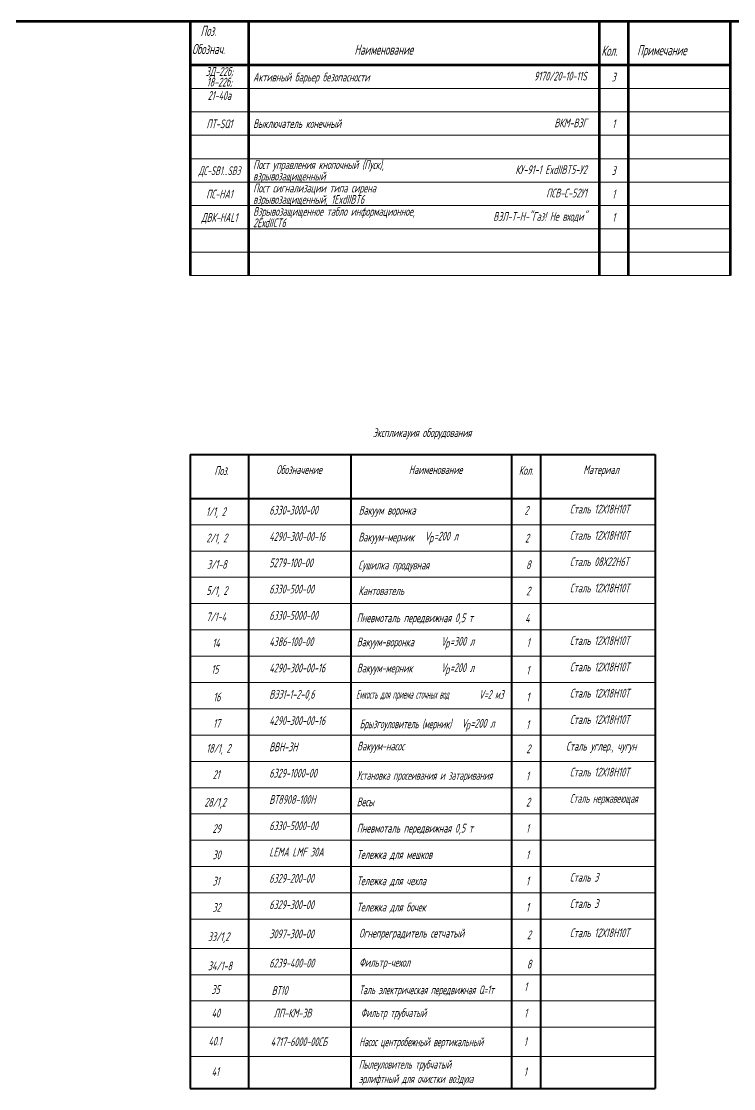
# Model space of a CAD drawing. Header units: millimetres. Extents: x -680 to 9204, y -4430 to 7779.
# Drawn here: x 4199.5 to 4443.4, y 6748.3 to 7113.6 of the extents above; entities that cross this region are included whole.
import ezdxf
from ezdxf.enums import TextEntityAlignment as Align

# ---------------------------------------------------------------- set-up
doc = ezdxf.new("R2010")
doc.units = ezdxf.units.MM
for name, color, linetype, lineweight in [('Выноска', 137, 'Continuous', 20), ('Таблица', 253, 'Continuous', 40), ('Текст_КИП', 2, 'Continuous', 25), ('Толст.рамка', 7, 'Continuous', 60)]:
    doc.layers.add(name, color=color, linetype=linetype, lineweight=lineweight)
doc.layers.add('Слой М50', color=3, linetype='Continuous')
doc.styles.add('Simplex', font='simplex.shx', dxfattribs={"width": 0.7, "oblique": 15})

msp = doc.modelspace()

# ---------------------------------------------------------------- linework, layer by layer
at = {"layer": 'Выноска'}
for p, q in [((4442.308, 7090.595), (4257.308, 7090.595)), ((4442.308, 7082.595), (4257.308, 7082.595)), ((4442.308, 7074.595), (4257.308, 7074.595)), ((4442.308, 7066.595), (4257.308, 7066.595)), ((4442.308, 7058.595), (4257.308, 7058.595)), ((4442.308, 7050.595), (4257.308, 7050.595)), ((4442.308, 7042.595), (4257.308, 7042.595)), ((4442.308, 7034.595), (4257.308, 7034.595)), ((4442.308, 7026.595), (4257.308, 7026.595)), ((4257.308, 6941.325), (4416.494, 6941.325)), ((4257.308, 6941.325), (4416.494, 6941.325)), ((4257.308, 6932.325), (4416.494, 6932.325)), ((4257.308, 6923.325), (4416.494, 6923.325)), ((4257.308, 6914.325), (4416.494, 6914.325)), ((4257.308, 6905.325), (4416.494, 6905.325)), ((4257.308, 6896.325), (4416.494, 6896.325)), ((4257.308, 6887.325), (4416.494, 6887.325)), ((4257.308, 6878.325), (4416.494, 6878.325)), ((4257.308, 6869.325), (4416.494, 6869.325)), ((4257.308, 6860.325), (4416.494, 6860.325)), ((4257.308, 6851.325), (4416.494, 6851.325)), ((4257.308, 6842.325), (4416.494, 6842.325)), ((4257.308, 6833.325), (4416.494, 6833.325)), ((4257.308, 6824.325), (4416.494, 6824.325)), ((4257.308, 6815.325), (4416.494, 6815.325)), ((4257.308, 6806.325), (4416.494, 6806.325)), ((4257.308, 6796.325), (4416.494, 6796.325)), ((4257.308, 6787.325), (4416.494, 6787.325)), ((4257.308, 6778.325), (4416.494, 6778.325)), ((4257.308, 6769.325), (4416.494, 6769.325)), ((4257.308, 6759.325), (4416.494, 6759.325))]:
    msp.add_line(p, q, dxfattribs=at)
at = {"layer": 'Таблица'}
for p, q in [((4257.308, 6965.325), (4416.494, 6965.325)), ((4257.308, 6965.325), (4257.308, 6748.325)), ((4277.308, 6965.325), (4277.308, 6748.325)), ((4312.308, 6965.325), (4312.308, 6748.325)), ((4367.308, 6965.325), (4367.308, 6748.325)), ((4377.308, 6965.325), (4377.308, 6748.325)), ((4416.494, 6965.325), (4416.494, 6748.325)), ((4257.308, 6950.325), (4416.494, 6950.325)), ((4257.308, 6748.325), (4416.494, 6748.325))]:
    msp.add_line(p, q, dxfattribs=at)
at = {"layer": 'Толст.рамка'}
for p, q in [((4629.642, 7113.595), (3393.14, 7113.595)), ((4442.308, 7026.595), (4442.308, 7113.595))]:
    msp.add_line(p, q, dxfattribs=at)
at = {"layer": 'Толст.рамка', "lineweight": 60}
for p, q in [((4257.308, 7113.595), (4257.308, 7026.595)), ((4277.308, 7113.595), (4277.308, 7026.595)), ((4397.308, 7113.595), (4397.308, 7026.595)), ((4407.308, 7113.595), (4407.308, 7026.595)), ((4442.308, 7098.595), (4257.308, 7098.595))]:
    msp.add_line(p, q, dxfattribs=at)

# ---------------------------------------------------------------- texts
at = {"layer": 'Слой М50', "style": 'Simplex', "oblique": 15, "width": 0.6}
for s, p in [('ЗД-22б;', (4267.308, 7094.929)), ('18-22б;', (4267.308, 7091.287)), ('3', (4402.308, 7093.013)), ('21-40а', (4267.308, 7086.714)), ('ПТ-SQ1', (4267.308, 7077.013)), ('1', (4402.308, 7077.013))]:
    msp.add_text(s, height=3, dxfattribs=at).set_placement(p, align=Align.CENTER)
for s, p in [('Активный барьер безопасности', (4278.857, 7093.013)), ('Выключатель конечный', (4278.857, 7077.105))]:
    msp.add_text(s, height=3, dxfattribs=at).set_placement(p)
at = {"layer": 'Слой М50', "color": 6, "style": 'Simplex', "oblique": 15, "width": 0.6}
for s, p in [('9170/20-10-11S', (4393.101, 7093.336)), ('ВКМ-В3Г', (4393.101, 7077.336))]:
    msp.add_text(s, height=3, dxfattribs=at).set_placement(p, align=Align.RIGHT)
at = {"layer": 'Слой М50', "color": 2, "style": 'Simplex', "oblique": 15, "width": 0.6}
for s, p in [('Пост управления кнопочный (Пуск),', (4278.857, 7063.045)), ('взрывозащищенный', (4278.857, 7059.152)), ('Пост сигнализации типа сирена', (4278.857, 7055.045)), ('взрывозащищенный, 1ExdIIBT6', (4278.857, 7051.152)), ('Взрывозащищенное табло информационное,', (4278.857, 7047.045)), ('2ЕхdIICT6', (4278.857, 7043.152))]:
    msp.add_text(s, height=3, dxfattribs=at).set_placement(p)
for s, p in [('КУ-91-1 ExdIIBT5-У2', (4393.101, 7061.336)), ('ПСВ-С-52У1', (4393.101, 7053.336)), ('ВЭЛ-Т-Н-"Газ! Не входи"', (4393.101, 7045.336))]:
    msp.add_text(s, height=3, dxfattribs=at).set_placement(p, align=Align.RIGHT)
at = {"layer": 'Слой М50', "color": 2, "style": 'Simplex', "oblique": 15}
for s, width, p in [('ДС-SB1...SB3', 0.5, (4267.308, 7060.976)), ('3', 0.6, (4402.308, 7061.013)), ('ПС-НА1', 0.6, (4267.308, 7052.976)), ('1', 0.6, (4402.308, 7053.013)), ('ДВК-HAL1', 0.6, (4267.308, 7044.976)), ('1', 0.6, (4402.308, 7045.013))]:
    msp.add_text(s, height=3, dxfattribs=dict(at, width=width)).set_placement(p, align=Align.CENTER)
at = {"layer": 'Текст_КИП', "style": 'Simplex', "oblique": 15}
for s, height, width, p in [('Поз.', 3.5, 0.6, (4260.855, 7108.587)), ('Обознач. ', 3.5, 0.6, (4257.94, 7102.369)), ('Наименование', 3.5, 0.6, (4313.536, 7102.175)), ('Кол.', 3.5, 0.6, (4398.096, 7101.787)), ('Примечание', 3.5, 0.6, (4410.343, 7101.981)), ('Экспликауия оборудования', 3, 0.6, (4319.852, 6971.333)), ('Поз.', 3, 0.6, (4265.589, 6958.35)), ('Обозначение', 3, 0.6, (4286.742, 6958.682)), ('Наименование', 3, 0.6, (4332.17, 6958.682)), ('Кол.', 3, 0.6, (4369.828, 6958.411)), ('Материал', 3, 0.6, (4391.883, 6958.681)), ('6330-3000-00', 3, 0.6, (4284.382, 6944.791)), ('Вакуум воронка', 3, 0.6, (4315.011, 6944.77)), ('2', 3, 0.6, (4371.741, 6944.751)), ('Сталь 12Х18Н10Т', 3, 0.6, (4387.311, 6945.164)), ('1/1, 2', 3, 0.6, (4262.701, 6944.296)), ('2/1, 2', 3, 0.6, (4262.826, 6935.296)), ('4290-300-00-16', 3, 0.6, (4284.382, 6935.791)), ('Вакуум-мерник', 3, 0.6, (4314.896, 6935.594)), ('V =200 л', 3, 0.6, (4337.663, 6935.914)), ('р', 3, 0.6, (4339.064, 6935.31)), ('2', 3, 0.6, (4371.941, 6935.228)), ('Сталь 12Х18Н10Т', 3, 0.6, (4387.311, 6936.164)), ('3/1-8', 3, 0.6, (4263.066, 6926.249)), ('5279-100-00', 3, 0.6, (4284.382, 6926.791)), ('Сталь 08Х22Н6Т', 3, 0.6, (4387.311, 6927.164)), ('Сушилка продувная', 3, 0.6, (4314.88, 6926.033)), ('8', 3, 0.6, (4372.341, 6926.13)), ('5/1, 2', 3, 0.6, (4262.826, 6917.296)), ('6330-500-00', 3, 0.6, (4284.382, 6917.791)), ('Кантователь', 3, 0.6, (4314.912, 6917.253)), ('2', 3, 0.6, (4372.341, 6917.13)), ('Сталь 12Х18Н10Т', 3, 0.6, (4387.311, 6918.164)), ('7/1-4', 3, 0.6, (4262.826, 6908.296)), ('6330-5000-00', 3, 0.6, (4284.382, 6908.791)), ('Пневмоталь передвижная 0,5 т', 3, 0.6, (4314.324, 6907.965)), ('4', 3, 0.6, (4371.981, 6907.761)), ('14', 3, 0.6, (4264.879, 6899.339)), ('4386-100-00', 3, 0.6, (4284.382, 6899.791)), ('Вакуум-воронка', 3, 0.6, (4314.353, 6899.706)), ('V =300 л', 3, 0.6, (4343.195, 6899.914)), ('р', 3, 0.6, (4344.596, 6899.31)), ('1', 3, 0.6, (4372.516, 6899.502)), ('Сталь 12Х18Н10Т', 3, 0.6, (4387.311, 6900.164)), ('15', 3, 0.6, (4264.535, 6890.339)), ('4290-300-00-16', 3, 0.6, (4284.382, 6890.791)), ('Вакуум-мерник', 3, 0.6, (4314.364, 6890.776)), ('V =200 л', 3, 0.6, (4343.195, 6890.914)), ('1', 3, 0.6, (4372.388, 6890.021)), ('Сталь 12Х18Н10Т', 3, 0.6, (4387.311, 6891.164)), ('р', 3, 0.6, (4344.596, 6890.31)), (' 16', 3, 0.6, (4263.947, 6880.869)), ('ВЭЭ1-1-2-0,6', 3, 0.6, (4284.382, 6881.791)), ('Емкость для приема сточных вод', 3, 0.4, (4314.127, 6881.791)), ('V=2 м3', 3, 0.5, (4356.214, 6881.739)), ('1', 3, 0.6, (4372.415, 6880.873)), ('Сталь 12Х18Н10Т', 3, 0.6, (4387.311, 6882.164)), (' 17', 3, 0.6, (4263.861, 6871.839)), ('4290-300-00-16', 3, 0.6, (4284.382, 6872.791)), ('Брызгоуловитель (мерник)', 3, 0.5, (4315.335, 6871.659, 2.7)), ('V =200 л', 3, 0.6, (4350.208, 6871.873)), ('1', 3, 0.6, (4372.319, 6871.401)), ('Сталь 12Х18Н10Т', 3, 0.6, (4387.311, 6873.164)), ('р', 3, 0.6, (4351.609, 6871.269)), ('18/1, 2', 3, 0.6, (4262.826, 6863.296)), ('ВВН-3Н', 3, 0.6, (4284.382, 6863.791)), ('Вакуум-насос', 3, 0.6, (4314.475, 6864.073)), ('2', 3, 0.6, (4372.388, 6863.135)), ('Сталь углер., чугун', 3, 0.6, (4385.98, 6864.033, 3)), ('21', 3, 0.6, (4265.008, 6854.296)), ('6329-1000-00', 3, 0.6, (4284.382, 6854.791)), ('Установка просеивания и затаривания', 3, 0.5, (4314.327, 6854.035)), ('1', 3, 0.6, (4372.29, 6853.873)), ('Сталь 12Х18Н10Т', 3, 0.6, (4387.311, 6855.164)), ('Сталь нержавеющая', 3, 0.5, (4387.311, 6846.164)), ('28/1,2', 3, 0.6, (4262.153, 6844.839)), ('ВТ8908-100Н', 3, 0.6, (4284.382, 6845.791)), ('Весы', 3, 0.6, (4314.324, 6844.965)), ('2', 3, 0.6, (4372.29, 6844.873)), ('29', 3, 0.6, (4264.938, 6835.839)), ('6330-5000-00', 3, 0.6, (4284.382, 6836.791)), ('Пневмоталь передвижная 0,5 т', 3, 0.6, (4314.324, 6835.965)), ('1', 3, 0.6, (4372.29, 6835.873)), ('LEMA LMF 30A', 3, 0.6, (4284.382, 6827.791)), ('30', 3, 0.6, (4264.938, 6826.839)), ('Тележка для мешков', 3, 0.6, (4314.324, 6826.965)), ('1', 3, 0.6, (4372.29, 6826.873)), ('31', 3, 0.6, (4264.938, 6817.839)), ('6329-200-00', 3, 0.6, (4284.382, 6818.791)), ('Тележка для чехла', 3, 0.6, (4314.324, 6817.965)), ('1', 3, 0.6, (4372.29, 6817.873)), ('Сталь 3', 3, 0.6, (4387.311, 6819.164)), ('6329-300-00', 3, 0.6, (4284.382, 6809.791)), ('Сталь 3', 3, 0.6, (4387.311, 6810.164)), ('32', 3, 0.6, (4264.938, 6808.839)), ('Тележка для бочек', 3, 0.6, (4314.324, 6808.965)), ('1', 3, 0.6, (4372.29, 6808.873)), ('33/1,2', 3, 0.6, (4263.374, 6798.839)), ('3097-300-00', 3, 0.6, (4284.382, 6799.791)), ('Огнепреградитель сетчатый', 3, 0.6, (4315.147, 6800.04)), ('2', 3, 0.6, (4372.602, 6799.468)), ('Сталь 12Х18Н10Т', 3, 0.6, (4387.311, 6800.164)), ('34/1-8', 3, 0.6, (4263.374, 6788.839)), ('6239-400-00', 3, 0.6, (4284.382, 6789.791)), ('Фильтр-чехол', 3, 0.6, (4315.147, 6790.04)), ('8', 3, 0.6, (4372.602, 6789.468)), ('35', 3, 0.6, (4264.567, 6780.757)), ('ВТ10', 3, 0.6, (4285.191, 6780.421)), ('Таль электрическая передвижная Q=1т', 3, 0.5, (4315.147, 6780.655)), ('1', 3, 0.6, (4371.665, 6781.725)), ('Фильтр трубчатый', 3, 0.5, (4315.72, 6772.799)), ('40', 3, 0.6, (4264.631, 6772.718)), ('ЛП-КМ-3В', 3, 0.6, (4285.875, 6772.677)), ('1', 3, 0.6, (4371.665, 6772.725)), ('40.1', 3, 0.6, (4263.554, 6763.068)), ('4717-6000-00СБ', 3, 0.6, (4284.857, 6762.882)), ('Насос центробежный вертикальный', 3, 0.5, (4315.164, 6762.857)), ('1', 3, 0.6, (4371.54, 6762.927)), ('Пылеуловитель трубчатый', 3, 0.5, (4315.06, 6755.157)), ('41', 3, 0.6, (4264.631, 6752.653)), ('1', 3, 0.6, (4371.54, 6752.619)), ('эрлифтный для очистки воздуха', 3, 0.5, (4315.06, 6750.236))]:
    msp.add_text(s, height=height, dxfattribs=dict(at, width=width)).set_placement(p)

doc.saveas('drawing.dxf')
